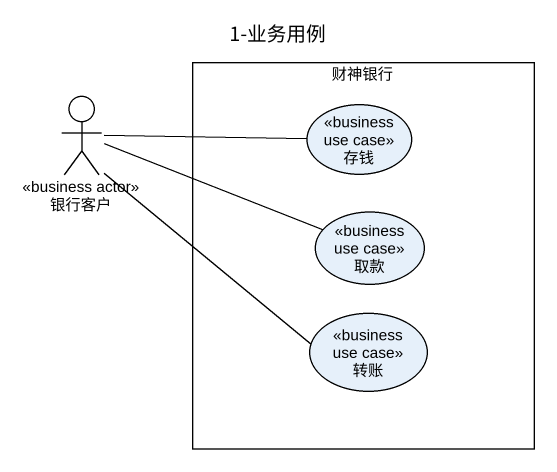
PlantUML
@startuml
title 1-业务用例
rectangle 财神银行 {
  usecase 存钱 <<business use case>>
  usecase 取款 <<business use case>>
  usecase 转账 <<business use case>>
}
actor 银行客户 <<business actor>>
银行客户 -right- 存钱
银行客户 -right- 取款
银行客户 -- 转账
@enduml
